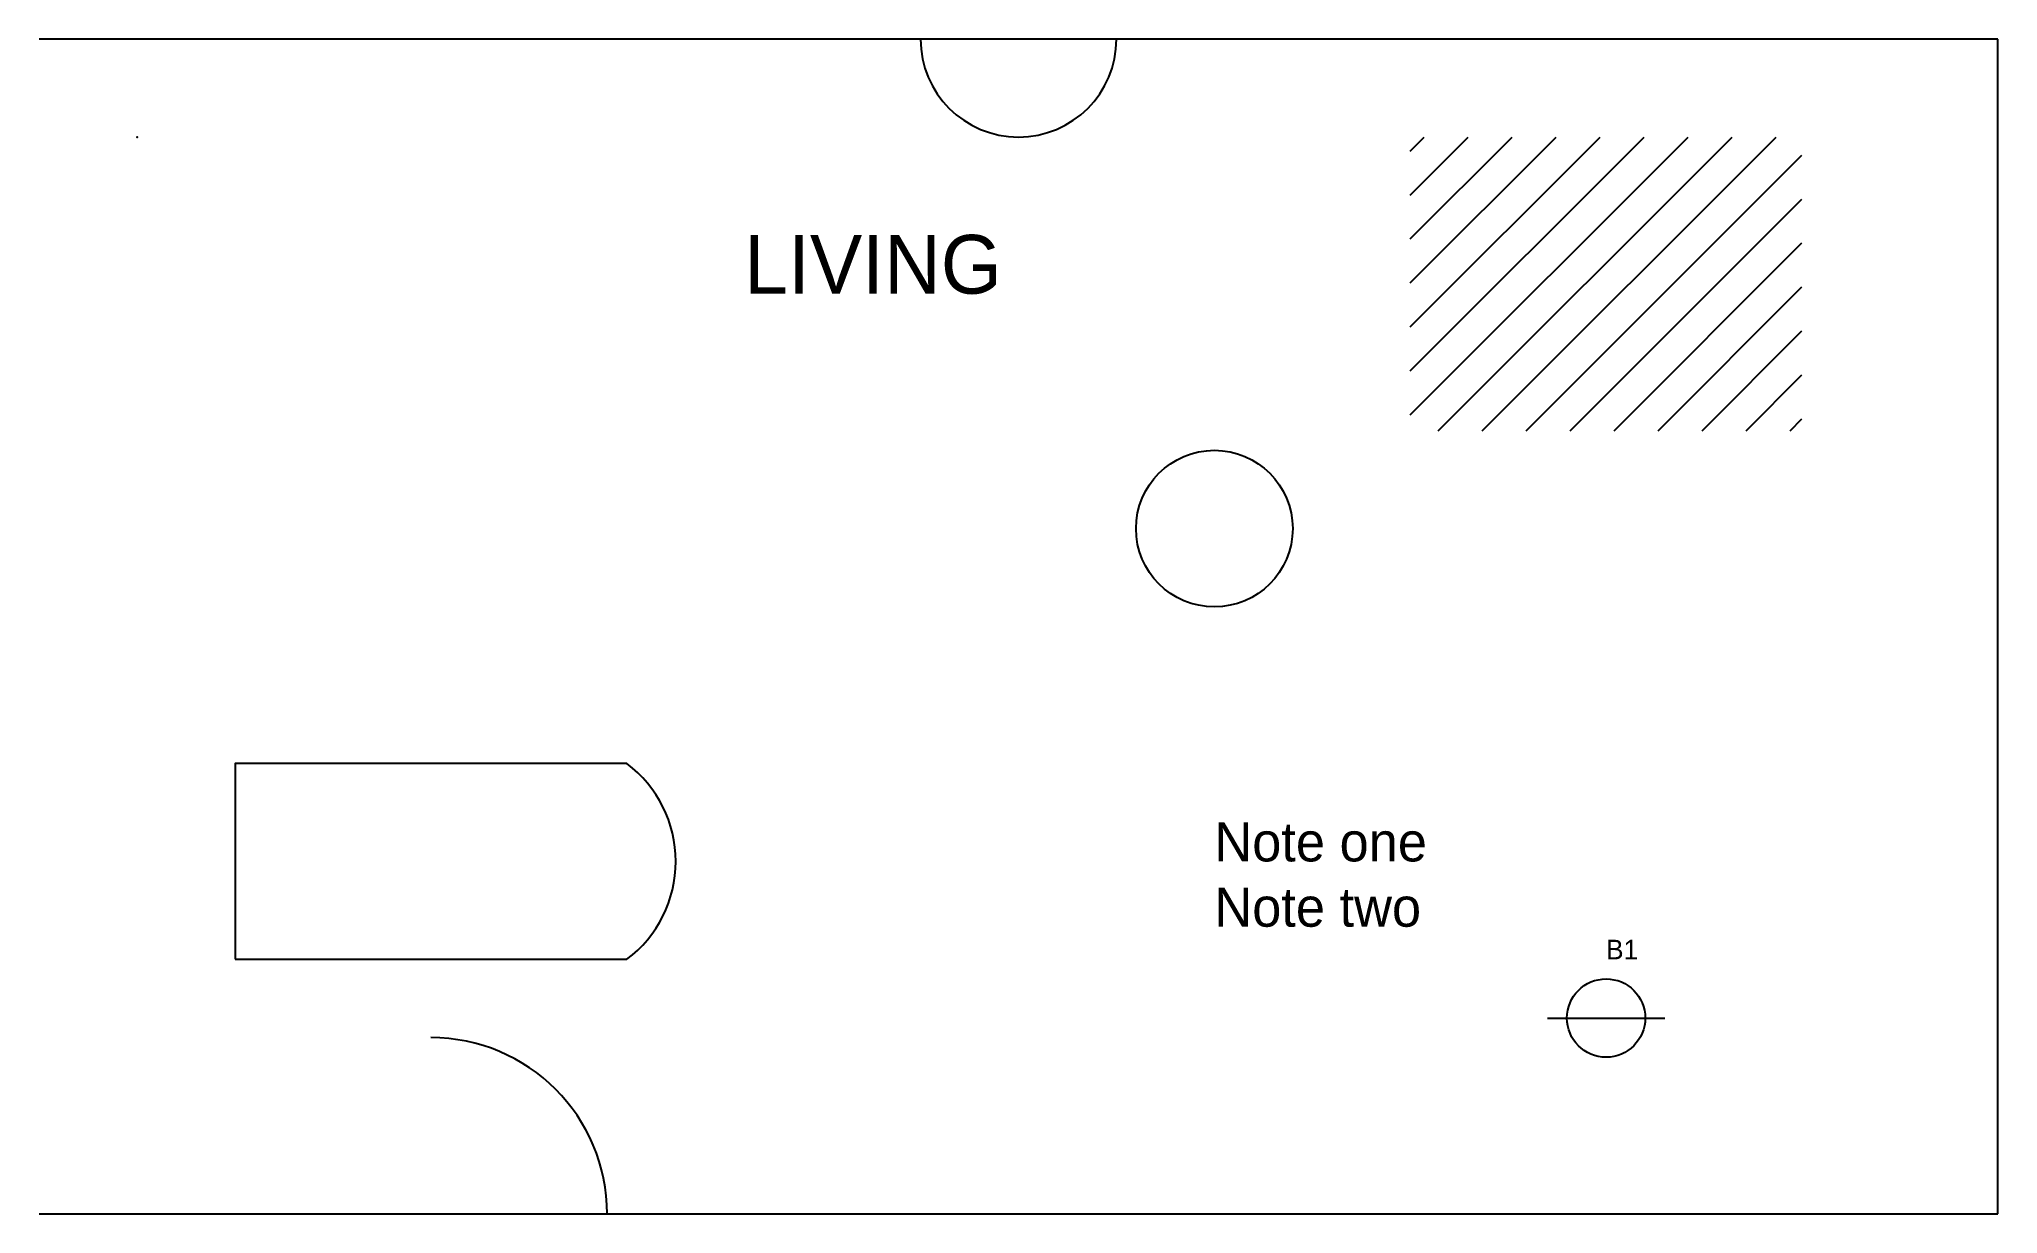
# Model space of a CAD drawing. Header units: metres. Extents: x 0 to 100, y 0 to 60.
import ezdxf

# ---------------------------------------------------------------- set-up
doc = ezdxf.new("R2010")
doc.units = ezdxf.units.M
for name, color, linetype in [('DOORS', 3, 'Continuous'), ('HATCH', 4, 'Continuous'), ('OTHER', 1, 'Continuous'), ('TEXT', 2, 'Continuous'), ('WALLS', 7, 'Continuous')]:
    doc.layers.add(name, color=color, linetype=linetype)

# ---------------------------------------------------------------- blocks, each defined once
blk = doc.blocks.new('BOLT')
blk.add_line((-3, 0), (3, 0))
blk.add_circle((0, 0), 2)
blk.add_attdef('TAG', (0, 3), '', height=1)

msp = doc.modelspace()

# ---------------------------------------------------------------- hatches: boundary and pattern name
at = {"layer": 'HATCH'}
h = msp.add_hatch(dxfattribs=at)
h.set_pattern_fill('ANSI31', scale=0.5)
h.paths.add_polyline_path([(70, 40), (90, 40), (90, 55), (70, 55)])

# ---------------------------------------------------------------- linework, layer by layer
at = {"layer": 'DOORS'}
msp.add_line((0, 0), (100, 0), dxfattribs=at)
for centre, radius, start, end in [((50, 60), 5, 180, 360), ((20, 0), 9, 0, 90)]:
    msp.add_arc(centre, radius, start, end, dxfattribs=at)
at = {"layer": 'OTHER'}
msp.add_lwpolyline([(10, 13), (30, 13, 0.5), (30, 23), (10, 23)], format="xyb", close=True, dxfattribs=at)
msp.add_point((5, 55), dxfattribs=at)
at = {"layer": 'WALLS'}
for p, q in [((100, 60), (0, 60)), ((100, 0), (100, 60))]:
    msp.add_line(p, q, dxfattribs=at)
msp.add_circle((60, 35), 4, dxfattribs=at)

# ---------------------------------------------------------------- block references
at = {"layer": 'OTHER'}
msp.add_blockref('BOLT', (80, 10), dxfattribs=at).add_auto_attribs({'TAG': 'B1'})

# ---------------------------------------------------------------- texts
at = {"layer": 'TEXT'}
msp.add_text('LIVING', height=3, dxfattribs=at).set_placement((36, 47))
at = {"layer": 'TEXT', "insert": (60, 20), "char_height": 2, "attachment_point": 1}
msp.add_mtext('Note one\\PNote two', dxfattribs=at)

doc.saveas('drawing.dxf')
